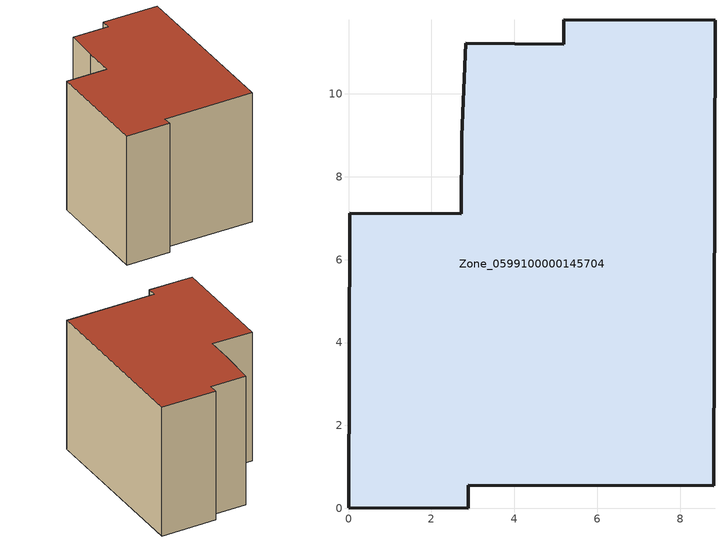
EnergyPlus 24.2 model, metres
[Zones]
Zone_0599100000145704
 floor ground (C_G): 5.19,11.2 5.19,11.79 8.84,11.77 8.81,0.55 2.89,0.56 2.89,0 0,0.01 0.03,7.12 2.72,7.11 2.73,8.98 2.83,11.22 z0
 wall outside (C_F): 8.84,11.77 5.19,11.79 5.19,11.2 2.83,11.22 2.73,8.98 2.72,7.11 0.03,7.12 0,0.01 2.89,0 2.89,0.56 8.81,0.55 8.84,11.77 z0:8.88
 roof outside (C_R): 5.19,11.79 5.19,11.2 2.83,11.22 2.73,8.98 2.72,7.11 0.03,7.12 0,0.01 2.89,0 2.89,0.56 8.81,0.55 8.84,11.77 z8.88
[BUILDING]
Pand.0599100000145704: North Axis=0; Terrain=City; Loads Convergence Tolerance Value=0.04; Temperature Convergence Tolerance Value=0.4; Solar Distribution=FullExterior; Maximum Number of Warmup Days=25; Minimum Number of Warmup Days=1
[Site:Location]
Rotterdam.The.Hague.AP_ZH_NLD Design_Conditions: Latitude=51.96; Longitude=4.45; Time Zone=1; Elevation=-4.5
[SITE:GROUNDTEMPERATURE:BUILDINGSURFACE]
18, 18, 18, 18, 18, 18, 18, 18, 18, 18, 18, 18
[MATERIAL] Thermal Absorptance=0.9; Solar Absorptance=0.7; Visible Absorptance=0.7
Name | Roughness | Thickness | Conductivity | Density | Specific Heat
G.TC.1946 | MediumSmooth | 0.15 | 1 | 540 | 1210
F.TC.1946 | Rough | 0.3 | 0.857143 | 1920 | 840
R.TC.1946 | MediumRough | 0.2 | 0.909091 | 1500 | 1000
[CONSTRUCTION]
C_G: G.TC.1946
C_F: F.TC.1946
C_R: R.TC.1946
[ZONE]
Zone_0599100000145704: Type=1; Multiplier=1; Ceiling Height=Autocalculate; Volume=Autocalculate; Floor Area=autocalculate; Part of Total Floor Area=Yes
[ZONEINFILTRATION:DESIGNFLOWRATE]
Infil_Zone_0599100000145704: Zone or ZoneList or Space or SpaceList=Zone_0599100000145704; Schedule=AlwaysOn; Design Flow Rate Calculation Method=Flow/Area; Flow Rate per Floor Area=0.003; Constant Term Coefficient=1; Temperature Term Coefficient=0; Velocity Term Coefficient=0; Velocity Squared Term Coefficient=0
[HVACTEMPLATE:ZONE:IDEALLOADSAIRSYSTEM]
Zone_0599100000145704: Maximum Heating Supply Air Temperature=50; Minimum Cooling Supply Air Temperature=13; Maximum Heating Supply Air Humidity Ratio=0.0156; Minimum Cooling Supply Air Humidity Ratio=0.0077; Heating Limit=NoLimit; Cooling Limit=NoLimit; Dehumidification Control Type=ConstantSensibleHeatRatio; Cooling Sensible Heat Ratio=0.7; Dehumidification Setpoint=60; Humidification Control Type=None; Humidification Setpoint=30; Outdoor Air Method=None; Outdoor Air Flow Rate per Person=0.00944; Outdoor Air Flow Rate per Zone Floor Area=0; Outdoor Air Flow Rate per Zone=0; Demand Controlled Ventilation Type=None; Outdoor Air Economizer Type=NoEconomizer; Heat Recovery Type=None; Sensible Heat Recovery Effectiveness=0.7; Latent Heat Recovery Effectiveness=0.65
[ZONECONTROL:THERMOSTAT]
ThermostatControl_Zone_0599100000145704: Zone or ZoneList=Zone_0599100000145704; Control Type Schedule=DualSetpointControlType; Control 1=Thermostat_Zone_0599100000145704; Temperature Difference Between Cutout And Setpoint=0
[THERMOSTATSETPOINT:DUALSETPOINT]
Thermostat_Zone_0599100000145704: Heating Setpoint Temperature Schedule=HeatingSetpoint_Zone_0599100000145704; Cooling Setpoint Temperature Schedule=CoolingSetpoint_Zone_0599100000145704
[SCHEDULE:COMPACT]
HeatingSetpoint_Zone_0599100000145704: Through: 12/31, For: AllDays, Until: 24:00, 21
CoolingSetpoint_Zone_0599100000145704: Through: 12/31, For: AllDays, Until: 24:00, 24
DualSetpointControlType: Through: 12/31, For: AllDays, Until: 24:00, 4
AlwaysOn: Through: 12/31, For: AllDays, Until: 24:00, 1
